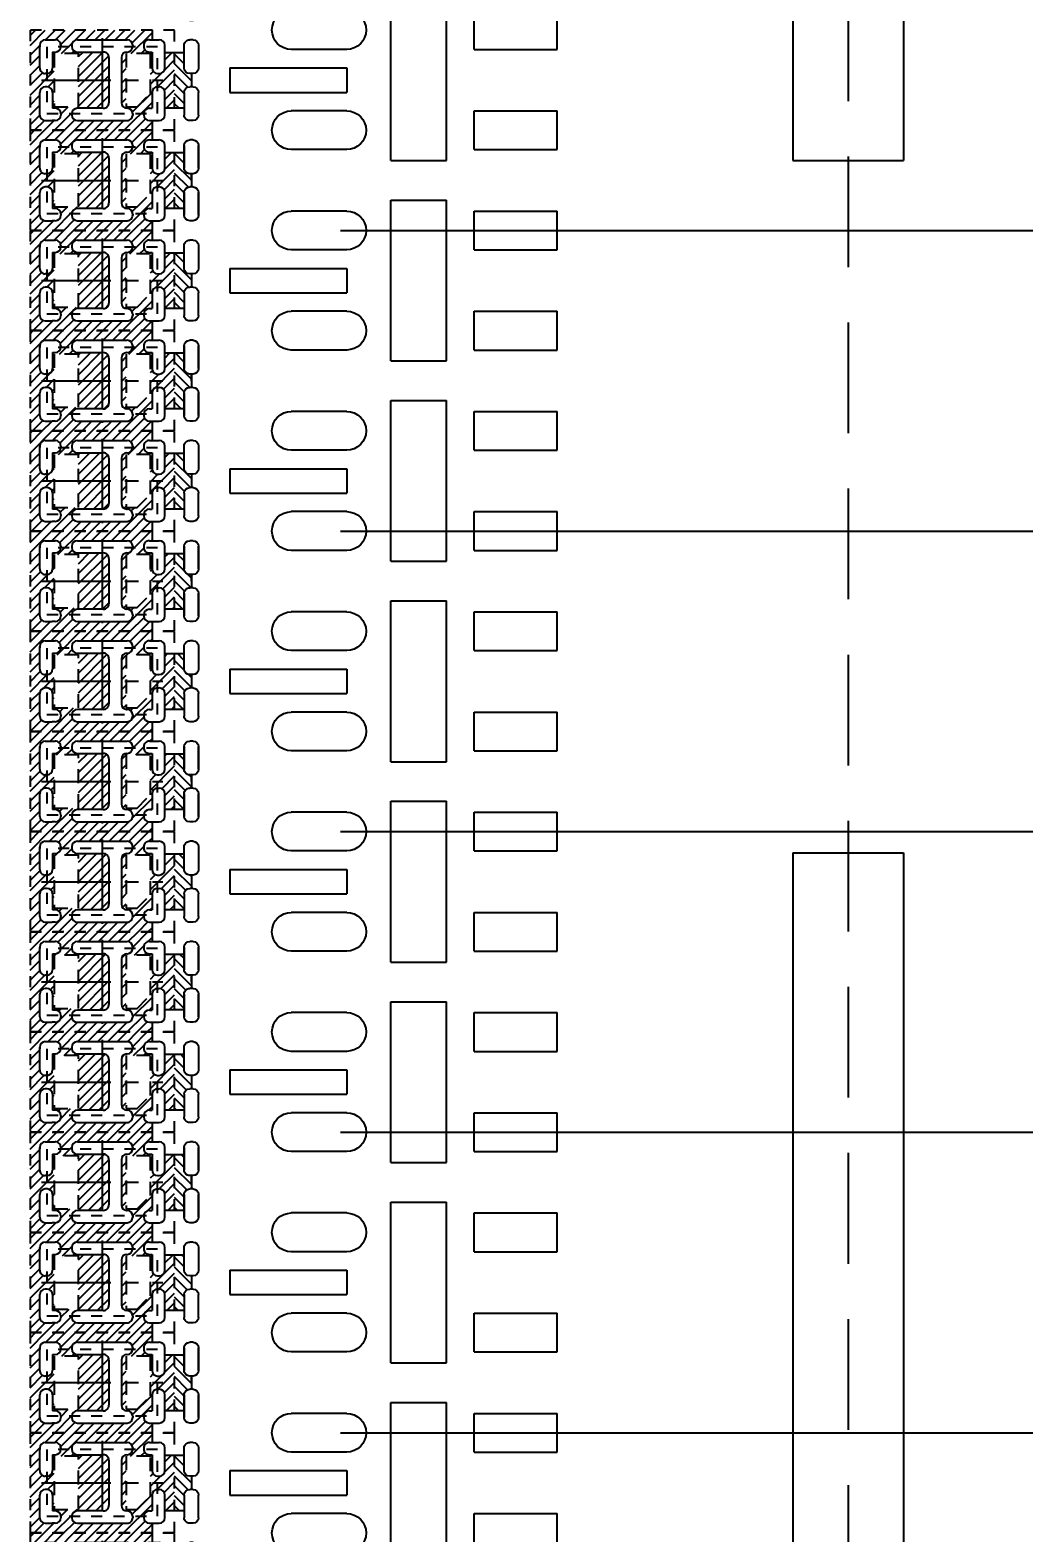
# Model space of a CAD drawing. Extents: x -1398 to -1114, y 27 to 158.
# Drawn here: x -1321.09 to -1312.12, y 99.61 to 113.18 of the extents above; entities that cross this region are included whole.
import ezdxf

# ---------------------------------------------------------------- set-up
doc = ezdxf.new("R2010")
doc.units = 0
doc.header["$LTSCALE"] = 0.5
for name, pattern in [('ACANSTGLM', [3, 2, -1]), ('CENTER', [2, 1.25, -0.25, 0.25, -0.25]), ('HIDDEN', [0.375, 0.25, -0.125]), ('HIDDEN2', [0.1875, 0.125, -0.0625])]:
    doc.linetypes.add(name, pattern=pattern)
for name, color, linetype in [('B', 5, 'Continuous'), ('C', 1, 'CENTER'), ('DIM', 7, 'Continuous'), ('H', 4, 'HIDDEN'), ('hatch', 7, 'CENTER'), ('HATCH O-L', 7, 'HIDDEN2'), ('PACKAGE OL', 51, 'HIDDEN2')]:
    doc.layers.add(name, color=color, linetype=linetype)
doc.styles.get("Standard").update_dxf_attribs({"font": 'ROMANS.SHX'})
doc.dimstyles.new('DIM 1', dxfattribs={"dimtxt": 1.5, "dimasz": 1.5, "dimexe": 1.5, "dimexo": 1.5, "dimgap": 1.5, "dimtad": 0, "dimtih": 1, "dimtoh": 1, "dimdec": 4, "dimzin": 1, "dimdsep": 46, "dimtxsty": 'STANDARD', "dimcen": 1.5, "dimclrd": 256, "dimclre": 256, "dimclrt": 256, "dimadec": 0, "dimazin": 2, "dimtfac": 1, "dimtdec": 4, "dimtmove": 0, "dimatfit": 3, "dimfxl": 1, "dimarcsym": 0})

# ---------------------------------------------------------------- blocks, each defined once
blk = doc.blocks.new('*D19')
at = {"layer": 'Defpoints', "color": 0, "transparency": 16777216}
for p in [(51.7575985669655, -773.8965315578683), (267.8825985669655, -797.6465315578685), (273.4870994880639, -797.6465315578685)]:
    blk.add_point(p, dxfattribs=at)
at = {"layer": 'DIM', "lineweight": -2, "transparency": 16777216}
blk.add_line((269.3825985669655, -797.6465315578685), (273.4870994880639, -797.6465315578685), dxfattribs=at)
at = {"layer": 'DIM', "transparency": 16777216, "insert": (278.7013852023496, -797.6465315578685), "char_height": 1.5, "attachment_point": 5}
blk.add_mtext('23.750', dxfattribs=at)
blk = doc.blocks.new('*D20')
at = {"layer": 'Defpoints', "color": 0, "transparency": 16777216}
for p in [(51.7575985669655, -773.8965315578683), (267.8825985669655, -803.8965315578685), (273.5388492485672, -803.8965315578685)]:
    blk.add_point(p, dxfattribs=at)
at = {"layer": 'DIM', "lineweight": -2, "transparency": 16777216}
blk.add_line((269.3825985669655, -803.8965315578685), (273.5388492485672, -803.8965315578685), dxfattribs=at)
at = {"layer": 'DIM', "transparency": 16777216, "insert": (278.7531349628529, -803.8965315578685), "char_height": 1.5, "attachment_point": 5}
blk.add_mtext('30.000', dxfattribs=at)
blk = doc.blocks.new('*D21')
at = {"layer": 'Defpoints', "color": 0, "transparency": 16777216}
for p in [(51.7575985669655, -773.8965315578683), (267.8825985669655, -818.8965315578682), (273.5741092401231, -818.8965315578682)]:
    blk.add_point(p, dxfattribs=at)
at = {"layer": 'DIM', "lineweight": -2, "transparency": 16777216}
blk.add_line((269.3825985669655, -818.8965315578682), (273.5741092401231, -818.8965315578682), dxfattribs=at)
at = {"layer": 'DIM', "transparency": 16777216, "insert": (278.7883949544088, -818.8965315578682), "char_height": 1.5, "attachment_point": 5}
blk.add_mtext('45.000', dxfattribs=at)
blk = doc.blocks.new('*D22')
at = {"layer": 'Defpoints', "color": 0, "transparency": 16777216}
for p in [(51.7575985669655, -773.8965315578683), (267.8825985669655, -825.1465315578682), (273.4811502892917, -825.1465315578682)]:
    blk.add_point(p, dxfattribs=at)
at = {"layer": 'DIM', "lineweight": -2, "transparency": 16777216}
blk.add_line((269.3825985669655, -825.1465315578682), (273.4811502892917, -825.1465315578682), dxfattribs=at)
at = {"layer": 'DIM', "transparency": 16777216, "insert": (278.6954360035774, -825.1465315578682), "char_height": 1.5, "attachment_point": 5}
blk.add_mtext('51.250', dxfattribs=at)
blk = doc.blocks.new('*D23')
at = {"layer": 'Defpoints', "color": 0, "transparency": 16777216}
for p in [(51.7575985669655, -773.8965315578683), (267.8825985669655, -841.1465315578685), (273.8407264781763, -841.1465315578685)]:
    blk.add_point(p, dxfattribs=at)
at = {"layer": 'DIM', "lineweight": -2, "transparency": 16777216}
blk.add_line((269.3825985669655, -841.1465315578685), (273.8407264781763, -841.1465315578685), dxfattribs=at)
at = {"layer": 'DIM', "transparency": 16777216, "insert": (279.0192979067477, -841.1465315578685), "char_height": 1.5, "attachment_point": 5}
blk.add_mtext('67.250', dxfattribs=at)
blk = doc.blocks.new('DFN1006-2L VER BAR')
at = {"layer": 'hatch'}
h = blk.add_hatch(dxfattribs=at)
h.set_pattern_fill('ANSI31', color=256, scale=0.02)
h.set_pattern_definition([(45, (1371.827285418227, -129.6405263820888), (-0.0449012806053458, 0.0449012806053458), [])])
h.paths.add_polyline_path([(2.454799999999636, 0.5297999999999093), (2.36739999999969, 0.529800000000023), (2.36739999999969, 0.3889926348239214, -0.41421356237531), (2.317399999999111, 0.3389926348237395), (2.302399999999636, 0.3389926348238532), (2.302399999999636, 0.2189926348241897), (2.317399999999508, 0.2189926348241897, -0.4142135623730951), (2.367399999999463, 0.1689926348242352), (2.367399999999463, 0.0281824850890189), (2.454799999999636, 0.0281824850890189)])
h.paths.add_polyline_path([(2.454799999999636, -0.375), (2.367399999999634, -0.3749999999998863), (2.367399999999463, -0.5158073651759878, -0.4142135623727699), (2.317399999999508, -0.5658073651759424), (2.302399999999636, -0.5658073651759424), (2.302399999999636, -0.6858073651758332), (2.317399999999508, -0.6858073651758332, -0.4142135623727699), (2.367399999999463, -0.7358073651757877), (2.367399999999634, -0.876617514911004), (2.454799999999636, -0.8766175149108903)])
h.paths.add_polyline_path([(2.454799999999636, -1.279800000000022), (2.367399999999463, -1.279800000000022), (2.367399999999463, -1.420607365175897, -0.4142135623730951), (2.317399999999508, -1.470607365175851), (2.302399999999636, -1.470607365175851), (2.302399999999693, -1.590607365175628), (2.317399999999111, -1.590607365175515, -0.4142135623753097), (2.36739999999969, -1.640607365175696), (2.36739999999969, -1.781417514910913), (2.454799999999636, -1.781417514910913)])
at = {"layer": 'B'}
for p, q in [((2.237399999999581, 0.5939926348239624), (2.237399999999581, 0.3889926348239214)), ((2.287399999999536, 0.6439926348239169), (2.317399999999736, 0.6439926348239169)), ((2.36739999999969, 0.5939926348239624), (2.36739999999969, 0.3889926348239214)), ((2.287399999999536, 0.3389926348239669), (2.317399999999508, 0.3389926348237395)), ((2.302399999999636, 0.2789926348239078), (2.302399999999636, 0.3389926348239669)), ((2.237399999999581, 0.1689926348242352), (2.237399999999581, -0.0360073651760331)), ((2.287399999999536, 0.2189926348241897), (2.317399999999508, 0.2189926348241897)), ((2.367399999999463, 0.1689926348242352), (2.367399999999463, -0.0360073651760331)), ((-0.25, 0.0015926348220319), (-1.000000000000003, 0.0015926348220319)), ((-1, -0.3484073651777635), (-1, 0.0015926348221456)), ((-0.25, -0.3484073651777635), (-0.25, 0.0015926348220319)), ((0, -1.35161751491114), (0, 0.1000000000001364)), ((0.5, 0.1000000000001364), (0, 0.0999999999999091)), ((0.5, -1.351617514910799), (0.5, 0.1000000000002501)), ((0.8999999999999772, 0.0015926348222592), (1.399999999999977, 0.0015926348221456)), ((2.287399999999536, -0.0860073651759876), (2.317399999999508, -0.0860073651759876)), ((2.287399999999536, -0.260807365176106), (2.317399999999736, -0.2608073651759923)), ((-0.25, -0.3484073651777635), (-1.000000000000003, -0.3484073651776498)), ((0.8999999999999772, -0.3484073651776498), (1.399999999999977, -0.3484073651776498)), ((2.237399999999581, -0.3108073651759469), (2.237399999999581, -0.5158073651759878)), ((2.367399999999463, -0.5158073651759878), (2.36739999999969, -0.3108073651759469)), ((1.954800000000716, -0.5158073651763289), (0.8999999999999772, -0.5158073651759878)), ((0.8999999999999772, -0.5158073651759878), (0.8999999999999772, -0.7358073651757877)), ((1.95480000000083, -0.5158073651759878), (1.954800000000773, -0.7358073651757877)), ((2.287399999999536, -0.5658073651759424), (2.317399999999508, -0.5658073651759424)), ((1.954800000000716, -0.7358073651760151), (0.8999999999999772, -0.7358073651757877)), ((2.237399999999581, -0.9408073651758286), (2.237399999999581, -0.7358073651757877)), ((2.287399999999536, -0.6858073651758332), (2.317399999999508, -0.6858073651758332)), ((2.367399999999463, -0.7358073651757877), (2.36739999999969, -0.9408073651758286)), ((-1, -1.253207365178013), (-1, -0.903207365177991)), ((-0.25, -0.903207365177991), (-1, -0.9032073651778773)), ((-0.25, -1.2532073651779), (-0.25, -0.903207365177991)), ((0.8999999999999772, -0.903207365177991), (1.399999999999977, -0.903207365177991)), ((2.287399999999536, -0.9908073651756694), (2.317399999999736, -0.990807365175783)), ((2.237399999999581, -1.420607365175897), (2.237399999999581, -1.215607365175742)), ((2.287399999999536, -1.165607365175787), (2.317399999999508, -1.165607365175787)), ((2.367399999999463, -1.420607365175897), (2.367399999999463, -1.215607365175742)), ((-0.25, -1.2532073651779), (-1, -1.253207365177786)), ((0.5, -1.351617514910913), (0, -1.351617514911026)), ((0.8999999999999772, -1.2532073651779), (1.399999999999977, -1.2532073651779)), ((2.287399999999536, -1.470607365175851), (2.317399999999508, -1.470607365175851)), ((2.287399999999536, -1.590607365175742), (2.317399999999508, -1.590607365175515)), ((2.237399999999581, -1.845607365175737), (2.237399999999581, -1.640607365175696)), ((2.36739999999969, -1.845607365175737), (2.36739999999969, -1.640607365175696)), ((2.287399999999536, -1.895607365175692), (2.317399999999736, -1.895607365175692))]:
    blk.add_line(p, q, dxfattribs=at)
for centre, radius, start, end in [((2.287399999999536, 0.5939926348239624), 0.0499999999999545, 90, 180), ((2.317399999999736, 0.5939926348239624), 0.0499999999999545, 0, 90), ((2.317399999999736, 0.5939926348239624), 0.0499999999999545, 0, 90), ((2.287399999999536, 0.3889926348239214), 0.0499999999999545, 180, 269.9999999995621), ((2.317399999999508, 0.3889926348239214), 0.0500000000001819, 269.9999999995621, 0), ((2.287399999999536, 0.1689926348242352), 0.0499999999999545, 90, 180), ((2.317399999999508, 0.1689926348242352), 0.0499999999999545, 0, 90), ((0.8999999999999772, -0.1734073651776953), 0.175, 90, 270), ((1.399999999999977, -0.1734073651776953), 0.175, 270, 90), ((2.287399999999536, -0.0360073651760331), 0.0499999999999545, 180, 270), ((2.317399999999508, -0.0360073651760331), 0.0499999999999545, 270, 0), ((2.287399999999536, -0.3108073651760606), 0.0499999999999545, 90.00000000021373, 180), ((2.317399999999736, -0.3108073651759469), 0.0499999999999545, 0, 90.00000000021373), ((2.287399999999536, -0.5158073651759878), 0.0499999999999545, 180, 270), ((2.317399999999508, -0.5158073651759878), 0.0499999999999545, 270, 0), ((2.287399999999536, -0.7358073651757877), 0.0499999999999545, 90, 180), ((2.317399999999508, -0.7358073651757877), 0.0499999999999545, 0, 90), ((0.8999999999999772, -1.078207365177945), 0.175, 90, 270), ((1.399999999999977, -1.078207365177945), 0.175, 270, 90), ((2.287399999999536, -0.940807365175715), 0.0499999999999545, 180, 269.9999999997863), ((2.317399999999736, -0.9408073651758286), 0.0499999999999545, 269.9999999997863, 0), ((2.287399999999536, -1.215607365175742), 0.0499999999999545, 90, 180), ((2.317399999999508, -1.215607365175742), 0.0499999999999545, 0, 90), ((2.287399999999536, -1.420607365175897), 0.0499999999999545, 180, 270), ((2.317399999999508, -1.420607365175897), 0.0499999999999545, 270, 0), ((2.287399999999536, -1.640607365175696), 0.0499999999999545, 90.00000000043764, 180), ((2.317399999999508, -1.640607365175696), 0.0500000000001819, 0, 90.00000000043764), ((2.287399999999536, -1.845607365175737), 0.0499999999999545, 180, 270), ((2.317399999999736, -1.845607365175737), 0.0499999999999545, 270, 0), ((2.317399999999736, -1.845607365175737), 0.0499999999999545, 270, 0)]:
    blk.add_arc(centre, radius, start, end, dxfattribs=at)
at = {"layer": 'H'}
for p, q in [((2.454799999999579, 0.5297999999999093), (2.36739999999969, 0.529800000000023)), ((2.302399999999636, 0.3389926348238532), (2.302399999999636, 0.2189926348239624)), ((2.454799999999579, 0.0281824850890189), (2.367399999999463, 0.0281824850890189)), ((2.454799999999579, -0.375), (2.36739999999969, -0.3749999999998863)), ((2.302399999999636, -0.5658073651758287), (2.302399999999636, -0.6858073651758332)), ((2.454799999999579, -0.8766175149108903), (2.36739999999969, -0.876617514911004)), ((2.454799999999579, -1.279800000000022), (2.367399999999463, -1.279800000000022)), ((2.302399999999636, -1.470607365175965), (2.302399999999693, -1.590607365175515)), ((2.454799999999579, -1.781417514910913), (2.36739999999969, -1.781417514910913))]:
    blk.add_line(p, q, dxfattribs=at)
blk = doc.blocks.new('2 L-SIDE CROSS REF')
at = {"layer": 'hatch'}
h = blk.add_hatch(dxfattribs=at)
h.set_pattern_fill('ANSI31', color=256, scale=0.02)
h.set_pattern_definition([(45, (579.9645584268676, -36.89850034311576), (-0.0449012806053458, 0.0449012806053458), [])])
h.paths.add_polyline_path([(-0.5149999999999438, -0.0599999999998318), (-0.4990000000000805, -0.0599999999998318, -0.4142135623731966), (-0.4490000000001011, -0.1099999999997863), (-0.4490000000001296, -0.2539999999999054), (-0.4249999999998551, -0.2539999999997917, -0.4142135623730006), (-0.3749999999998756, -0.3039999999997462), (-0.374999999999897, -0.3150000000000546, -0.4142135623712178), (-0.4249999999996668, -0.3649999999998954), (-0.4523999999999973, -0.3650000000000091), (-0.514999999999958, -0.3649999999998954, -0.4142135623731054), (-0.5649999999999374, -0.3149999999999409), (-0.5649999999999232, -0.1099999999997863, -0.41421356237308)], flags=16)
h.paths.add_polyline_path([(-0.56499999999998, 0.1100000000000136), (-0.5650000000001292, 0.3150000000000546, -0.4142135623727101), (-0.5150000000002138, 0.3650000000000091), (-0.4250000000001144, 0.3650000000001228, -0.4142135623734649), (-0.3750000000000746, 0.3150000000001683), (-0.3749999999999467, 0.3039999999999736, -0.4142135623731899), (-0.4249999999999226, 0.2540000000000191), (-0.4489999999999626, 0.2540000000000191), (-0.4490000000001225, 0.1100000000000136, -0.4142135623730013), (-0.4990000000001018, 0.0600000000000591), (-0.5150000000000042, 0.0600000000000591, -0.4142135623731153)], flags=16)
h.paths.add_polyline_path([(-0.4349999999999988, 0.2400000000001228), (-0.2149999999999572, 0.2400000000000091), (-0.2149999999999608, -0.2399999999998954), (-0.4350000000000059, -0.2399999999998954)], flags=16)
h.paths.add_polyline_path([(-0.224999999999909, -0.253999999999678), (0.0090000000000039, -0.2540000000001328, 0.4142135623736612), (0.0590000000000792, -0.2040000000001783), (0.0590000000000828, 0.2040000000001783, 0.4142135623730979), (0.0090000000001069, 0.2540000000001328), (-0.2249999999999837, 0.2540000000000191, -0.4142135623730006), (-0.2749999999999595, 0.3039999999999736), (-0.2750000000000945, 0.3149999999994861, -0.4142135623765955), (-0.2250000000001151, 0.3650000000000091), (0.224999999999909, 0.3650000000000091, -0.4142135623730951), (0.2749999999998884, 0.3150000000000546), (0.2749999999998884, 0.304000000000201, -0.4142135623731897), (0.224999999999909, 0.2540000000002465), (0.2219999999979194, 0.2540000000001328, 0.4142135623619937), (0.1719999999998372, 0.2040000000001783), (0.1720000000000006, -0.2040000000000646, 0.4232986853145624), (0.2235006745447627, -0.2540224848243042, -0.4230252556558994), (0.2750000000000803, -0.3040000000004284), (0.2750000000000803, -0.3149999999999409, -0.4142135623729998), (0.2250000000001258, -0.3649999999998954), (-0.224999999999941, -0.3649999999998954, -0.414213562373169), (-0.2749999999999382, -0.3149999999999409), (-0.2749999999999098, -0.3039999999996326, -0.414213562373143)], flags=16)
h.paths.add_polyline_path([(0.214999999999872, 0.2400000000000091), (0.4349999999998886, 0.2400000000000091), (0.4349999999998886, -0.1197493718552778), (0.3149999999998627, -0.2397493718552823), (0.214999999999872, -0.2397493718551686)], flags=16)
h.paths.add_polyline_path([(0.4250000000007362, -0.2540000000001328), (0.448999999999959, -0.2540000000004738), (0.4489999999999022, -0.1099999999997863, -0.4142135623730951), (0.4989999999998816, -0.0599999999998318), (0.5150000000000788, -0.0599999999998318, -0.4142135623730951), (0.5650000000000582, -0.1099999999997863), (0.5650000000000582, -0.3149999999999409, -0.4142135623731004), (0.5150000000000788, -0.3649999999998954), (0.4524000000000683, -0.3650000000000091), (0.4250000000000185, -0.3649999999998954, -0.4142135623730951), (0.3750000000000391, -0.3149999999999409), (0.3750000000000462, -0.3040000000000873, -0.4142135623771631)], flags=16)
h.paths.add_polyline_path([(0.4524000000000399, -0.4524000000000115), (0.4524000000000612, -0.3650000000000091), (0.5150000000000788, -0.3649999999998954, 0.4142135623730951), (0.5650000000000582, -0.3149999999999409), (0.5650000000000582, -0.2508101497348889), (0.6524000000001138, -0.2508101497348889), (0.6524000000001138, 0.2508073651760014), (0.5650000000000653, 0.2508073651761151), (0.5650000000000653, 0.1100000000000136, -0.4142135623751656), (0.5149999999997306, 0.0600000000000591), (0.4989999999996755, 0.0600000000000591, -0.4142135623709199), (0.4490000000000514, 0.1100000000000136), (0.4489999999999626, 0.2540000000000191), (0.4249999999995886, 0.2540000000001328, -0.4142135623716136), (0.3749999999998543, 0.3040000000000873), (0.3749999999998543, 0.3150000000000546, -0.4142135623733708), (0.4249999999998906, 0.3650000000000091), (0.4524000000000683, 0.3650000000000091), (0.4524000000000683, 0.4524000000001252), (-0.6523999999999042, 0.4524000000001252), (-0.6523999999999007, -0.4523999999998978)])
at = {"layer": 'B'}
for p, q in [((-0.5649999999999836, 0.1100000000000136), (-0.5649999999999693, 0.3150000000000546)), ((-0.565000000000218, 0.3149999999992588), (-0.5649999999999693, 0.3008073651761833)), ((-0.515000000000164, 0.3650000000000091), (-0.4250000000001038, 0.3650000000001228)), ((-0.375000000000071, 0.3150000000001683), (-0.375000000000071, 0.3039999999999736)), ((-0.2750000000000909, 0.3150000000000546), (-0.2750000000000874, 0.3039999999999736)), ((-0.2250000000000938, 0.3650000000000091), (0.2249999999998877, 0.3650000000000091)), ((0.274999999999892, 0.3150000000000546), (0.274999999999892, 0.304000000000201)), ((0.3749999999998579, 0.3150000000000546), (0.3749999999998614, 0.3040000000000873)), ((0.424999999999919, 0.3650000000001228), (0.5149999999999793, 0.3650000000000091)), ((0.5650000000000617, 0.1100000000000136), (0.5650000000000688, 0.3149999999999409)), ((-0.4489999999999626, 0.2540000000000191), (-0.4490000000000088, 0.1100000000000136)), ((-0.448999999999959, 0.2540000000000191), (-0.4249999999999368, 0.2540000000000191)), ((-0.2249999999999481, 0.2540000000001328), (0.0090000000000714, 0.2540000000001328)), ((0.0590000000000828, 0.2040000000001783), (0.0590000000000792, -0.2040000000001783)), ((0.1720000000000006, 0.2040000000001783), (0.171999999999997, -0.2040000000000646)), ((0.2219999999998379, 0.2540000000001328), (0.2249999999998877, 0.2540000000001328)), ((0.4249999999998551, 0.2540000000001328), (0.4489999999999626, 0.2540000000000191)), ((0.4489999999999626, 0.2540000000000191), (0.4490000000000088, 0.1100000000000136)), ((-0.4990000000001232, 0.0600000000000591), (-0.5149999999998727, 0.0600000000000591)), ((-0.4999999999999574, 0.0600000000000591), (-0.4999999999999716, 0.0600000000000591)), ((0.4990000000000521, 0.0600000000001728), (0.5150000000001711, 0.0600000000000591)), ((0.5000000000000427, 0.0600000000000591), (0.500000000000057, 0.0600000000000591)), ((-0.5649999999999338, -0.3149999999999409), (-0.5649999999999267, -0.1099999999997863)), ((-0.4990000000001018, -0.0599999999998318), (-0.5149999999999224, -0.0599999999998318)), ((-0.4999999999999574, -0.0599999999998318), (-0.4999999999998579, -0.0599999999998318)), ((-0.4490000000000798, -0.1099999999997863), (-0.4490000000001296, -0.2540133204232688)), ((0.448999999999959, -0.1099999999997863), (0.448999999999959, -0.2540000000004738)), ((0.4989999999999029, -0.0599999999998318), (0.5150000000000575, -0.0599999999998318)), ((0.5000000000000427, -0.0599999999998318), (0.4999999999999432, -0.0599999999998318)), ((0.5650000000000617, -0.3149999999999409), (0.5650000000000617, -0.1099999999997863)), ((-0.4249999999998515, -0.2539999999999054), (-0.4490000000001296, -0.2539999999999054)), ((0.0090000000000572, -0.2540000000001328), (-0.2249999999998842, -0.2540000000000191)), ((0.22199999999998, -0.2540000000000191), (0.2250000000001364, -0.2540000000004738)), ((0.4250000000000683, -0.2540000000001328), (0.448999999999959, -0.2540000000004738)), ((-0.5149999999999367, -0.3650000000000091), (-0.4523999999999973, -0.3650000000000091)), ((-0.4249999999998267, -0.3649999999998954), (-0.4523999999999973, -0.3650000000000091)), ((-0.3749999999999041, -0.3039999999997462), (-0.3749999999999005, -0.3149999999999409)), ((-0.2749999999999346, -0.3039999999996326), (-0.2749999999999346, -0.3149999999999409)), ((-0.2249999999999375, -0.3650000000000091), (0.2250000000000725, -0.3650000000000091)), ((0.2750000000000803, -0.3040000000004284), (0.2750000000000767, -0.3149999999999409)), ((0.3750000000000426, -0.3040000000000873), (0.3750000000000426, -0.3149999999999409)), ((0.4250000000000398, -0.3650000000000091), (0.4524000000000683, -0.3650000000000091)), ((0.4524000000000683, -0.3650000000000091), (0.5150000000000575, -0.3650000000000091))]:
    blk.add_line(p, q, dxfattribs=at)
for centre, radius, start, end in [((-0.5150000000001285, 0.3150000000000546), 0.05, 90.00000000003662, 180), ((-0.4250000000000754, 0.3150000000001683), 0.05, 0, 90.00000000003662), ((-0.4249999999999475, 0.3039999999999736), 0.05, 270.0000000000236, 0), ((-0.2250000000000938, 0.3150000000000546), 0.05, 90, 180), ((-0.2249999999999588, 0.3039999999999736), 0.05, 180, 269.9999999999764), ((0.2249999999998877, 0.3150000000000546), 0.05, 0, 90), ((0.2249999999998877, 0.304000000000201), 0.05, 270, 0), ((0.4249999999998551, 0.3150000000000546), 0.05, 89.99999999992671, 180.000000000013), ((0.4249999999998551, 0.3040000000000873), 0.05, 179.999999999987, 270.0000000000733), ((0.5149999999999153, 0.3149999999999409), 0.05, 0, 89.99999999992671), ((0.0090000000000821, 0.2040000000001783), 0.05, 0, 90.00000000001282), ((0.2219999999998379, 0.2040000000001783), 0.05, 90, 180), ((-0.5149999999999793, 0.1100000000000136), 0.05, 180, 270.0000000001241), ((-0.4990000000001232, 0.1100000000000136), 0.05, 270, 0), ((0.4990000000000521, 0.1100000000000136), 0.05, 180, 270), ((0.5150000000000646, 0.1100000000000136), 0.05, 270.0000000001241, 0), ((-0.5149999999999224, -0.1099999999997863), 0.05, 90, 180), ((-0.4990000000001018, -0.1099999999997863), 0.05, 0, 89.99999999986973), ((0.4989999999999029, -0.1099999999997863), 0.05, 90.00000000013027, 180), ((0.5150000000000575, -0.1099999999997863), 0.05, 0, 90), ((-0.4249999999998764, -0.3039999999997462), 0.05, 0, 90), ((-0.224999999999909, -0.3039999999996326), 0.05, 90, 180), ((0.0090000000000785, -0.2040000000001783), 0.05, 269.9999999999743, 0), ((0.2220000000000013, -0.2040000000000646), 0.0500000000000002, 180, 270), ((0.2250000000000796, -0.3040000000004284), 0.05, 0, 90), ((0.4250000000000469, -0.3040000000000873), 0.05, 90, 180), ((-0.5149999999999367, -0.3149999999999409), 0.05, 180, 270), ((-0.4249999999998977, -0.3149999999999409), 0.05, 270.0000000000843, 0), ((-0.2249999999999375, -0.3149999999999409), 0.05, 180.000000000013, 270), ((0.2250000000000796, -0.3149999999999409), 0.0500000000000001, 270, 5.21102e-11), ((0.4250000000000398, -0.3149999999999409), 0.05, 180, 270), ((0.5150000000000575, -0.3149999999999409), 0.05, 270, 0)]:
    blk.add_arc(centre, radius, start, end, dxfattribs=at)
at = {"layer": 'C'}
for p, q in [((2.84e-14, 0.3801829742288873), (2.84e-14, -0.3801829742287737)), ((-0.5476478722188319, 0), (0.5476478722188887, 0))]:
    blk.add_line(p, q, dxfattribs=at)
at = {"layer": 'H', "color": 6}
for p, q in [((0.4524000000000683, 0.3650000000000091), (0.4524000000000683, 0.4524000000000115)), ((0.5650000000000688, 0.2508073651761151), (0.6524000000001138, 0.2508073651760014)), ((0.5650000000000617, -0.2508101497348889), (0.6524000000000996, -0.2508101497348889)), ((0.4524000000000399, -0.4523999999998978), (0.4524000000000612, -0.3650000000000091))]:
    blk.add_line(p, q, dxfattribs=at)
at = {"layer": 'H'}
for points in [[(-0.2149999999999608, -0.2399999999998954), (-0.2149999999999572, 0.2400000000000091), (-0.4349999999999988, 0.2400000000001228), (-0.4350000000000059, -0.2399999999998954)], [(0.3149999999998627, -0.2397493718552823), (0.4349999999998886, -0.1197493718552778), (0.4349999999998886, 0.2400000000000091), (0.214999999999872, 0.2400000000000091), (0.214999999999872, -0.2397493718551686)]]:
    blk.add_lwpolyline(points, close=True, dxfattribs=at)
at = {"layer": 'HATCH O-L'}
blk.add_lwpolyline([(-0.6523999999999042, 0.4524000000002389), (-0.6523999999999007, -0.4523999999998978), (0.6524000000001138, -0.4524000000000115), (0.6524000000001138, 0.4524000000001252), (-0.6523999999999007, 0.4524000000001252)], dxfattribs=at)
at = {"layer": 'PACKAGE OL'}
blk.add_lwpolyline([(0.500000000000071, -0.2999999999999545), (0.5000000000000285, 0.3000000000000682), (-0.499999999999929, 0.3000000000000682), (-0.499999999999929, -0.2999999999999545)], close=True, dxfattribs=at)
blk = doc.blocks.new('*D80')
at = {"lineweight": -2, "transparency": 16777216}
blk.add_line((-1318.290085418225, 114.0855190169233), (-1311.212696150279, 114.0855190169233), dxfattribs=at)
at = {"layer": 'Defpoints', "color": 0, "transparency": 16777216}
for p in [(-1344.581285418227, 135.7515190169102), (-1319.790085418225, 114.0855190169233), (-1311.212696150279, 114.0855190169233)]:
    blk.add_point(p, dxfattribs=at)
at = {"transparency": 16777216, "insert": (-1305.284124721708, 114.0855190169233), "char_height": 1.5, "attachment_point": 5}
blk.add_mtext('21.6660', dxfattribs=at)
blk = doc.blocks.new('*D81')
at = {"lineweight": -2, "transparency": 16777216}
blk.add_line((-1318.290085418227, 111.3711190169153), (-1311.222550403308, 111.3711190169153), dxfattribs=at)
at = {"layer": 'Defpoints', "color": 0, "transparency": 16777216}
for p in [(-1344.581285418227, 135.7515190169102), (-1319.790085418227, 111.3711190169153), (-1311.222550403308, 111.3711190169153)]:
    blk.add_point(p, dxfattribs=at)
at = {"transparency": 16777216, "insert": (-1305.258264689022, 111.3711190169153), "char_height": 1.5, "attachment_point": 5}
blk.add_mtext('24.3804', dxfattribs=at)
blk = doc.blocks.new('*D82')
at = {"lineweight": -2, "transparency": 16777216}
blk.add_line((-1318.290085418226, 108.6567190169229), (-1311.233312037459, 108.6567190169229), dxfattribs=at)
at = {"layer": 'Defpoints', "color": 0, "transparency": 16777216}
for p in [(-1344.581285418227, 135.7515190169102), (-1319.790085418226, 108.6567190169229), (-1311.233312037459, 108.6567190169229)]:
    blk.add_point(p, dxfattribs=at)
at = {"transparency": 16777216, "insert": (-1305.304740608888, 108.6567190169229), "char_height": 1.5, "attachment_point": 5}
blk.add_mtext('27.0948', dxfattribs=at)
blk = doc.blocks.new('*D83')
at = {"lineweight": -2, "transparency": 16777216}
blk.add_line((-1318.290085418226, 105.9423190169146), (-1311.202136678762, 105.9423190169146), dxfattribs=at)
at = {"layer": 'Defpoints', "color": 0, "transparency": 16777216}
for p in [(-1344.581285418227, 135.7515190169102), (-1319.790085418226, 105.9423190169146), (-1311.202136678762, 105.9423190169146)]:
    blk.add_point(p, dxfattribs=at)
at = {"transparency": 16777216, "insert": (-1305.27356525019, 105.9423190169146), "char_height": 1.5, "attachment_point": 5}
blk.add_mtext('29.8092', dxfattribs=at)
blk = doc.blocks.new('*D84')
at = {"lineweight": -2, "transparency": 16777216}
blk.add_line((-1318.290085418226, 103.2279190169223), (-1311.222503388742, 103.2279190169223), dxfattribs=at)
at = {"layer": 'Defpoints', "color": 0, "transparency": 16777216}
for p in [(-1344.581285418227, 135.7515190169102), (-1319.790085418226, 103.2279190169223), (-1311.222503388742, 103.2279190169223)]:
    blk.add_point(p, dxfattribs=at)
at = {"transparency": 16777216, "insert": (-1305.293931960171, 103.2279190169223), "char_height": 1.5, "attachment_point": 5}
blk.add_mtext('32.5236', dxfattribs=at)
blk = doc.blocks.new('*D85')
at = {"lineweight": -2, "transparency": 16777216}
blk.add_line((-1318.290085418226, 100.5135190169299), (-1311.198055814435, 100.5135190169299), dxfattribs=at)
at = {"layer": 'Defpoints', "color": 0, "transparency": 16777216}
for p in [(-1344.581285418227, 135.7515190169102), (-1319.790085418226, 100.5135190169299), (-1311.198055814435, 100.5135190169299)]:
    blk.add_point(p, dxfattribs=at)
at = {"transparency": 16777216, "insert": (-1305.269484385864, 100.5135190169299), "char_height": 1.5, "attachment_point": 5}
blk.add_mtext('35.2380', dxfattribs=at)
blk = doc.blocks.new('*D86')
at = {"lineweight": -2, "transparency": 16777216}
blk.add_line((-1318.290085418227, 95.98951901690987), (-1311.210058633128, 95.98951901690987), dxfattribs=at)
at = {"layer": 'Defpoints', "color": 0, "transparency": 16777216}
for p in [(-1344.581285418227, 135.7515190169102), (-1319.790085418227, 95.98951901690987), (-1311.210058633128, 95.98951901690987)]:
    blk.add_point(p, dxfattribs=at)
at = {"transparency": 16777216, "insert": (-1305.281487204557, 95.98951901690987), "char_height": 1.5, "attachment_point": 5}
blk.add_mtext('39.7620', dxfattribs=at)
blk = doc.blocks.new('*D87')
at = {"lineweight": -2, "transparency": 16777216}
blk.add_line((-1318.290085418226, 93.2751190169214), (-1311.309094816354, 93.2751190169214), dxfattribs=at)
at = {"layer": 'Defpoints', "color": 0, "transparency": 16777216}
for p in [(-1344.581285418227, 135.7515190169102), (-1319.790085418226, 93.2751190169214), (-1311.309094816354, 93.2751190169214)]:
    blk.add_point(p, dxfattribs=at)
at = {"transparency": 16777216, "insert": (-1305.344809102068, 93.2751190169214), "char_height": 1.5, "attachment_point": 5}
blk.add_mtext('42.4764', dxfattribs=at)
blk = doc.blocks.new('*D88')
at = {"lineweight": -2, "transparency": 16777216}
blk.add_line((-1318.290085418226, 90.56071901692508), (-1311.210058633128, 90.56071901692508), dxfattribs=at)
at = {"layer": 'Defpoints', "color": 0, "transparency": 16777216}
for p in [(-1344.581285418227, 135.7515190169102), (-1319.790085418226, 90.56071901692508), (-1311.210058633128, 90.56071901692508)]:
    blk.add_point(p, dxfattribs=at)
at = {"transparency": 16777216, "insert": (-1305.281487204557, 90.56071901692508), "char_height": 1.5, "attachment_point": 5}
blk.add_mtext('45.1908', dxfattribs=at)
blk = doc.blocks.new('*D89')
at = {"lineweight": -2, "transparency": 16777216}
blk.add_line((-1318.290085418225, 87.84631901693263), (-1311.203260326889, 87.84631901693263), dxfattribs=at)
at = {"layer": 'Defpoints', "color": 0, "transparency": 16777216}
for p in [(-1344.581285418227, 135.7515190169102), (-1319.790085418225, 87.84631901693263), (-1311.203260326889, 87.84631901693263)]:
    blk.add_point(p, dxfattribs=at)
at = {"transparency": 16777216, "insert": (-1305.274688898317, 87.84631901693263), "char_height": 1.5, "attachment_point": 5}
blk.add_mtext('47.9052', dxfattribs=at)
blk = doc.blocks.new('*D90')
at = {"lineweight": -2, "transparency": 16777216}
blk.add_line((-1318.290085418225, 85.13191901694415), (-1311.203260326889, 85.13191901694415), dxfattribs=at)
at = {"layer": 'Defpoints', "color": 0, "transparency": 16777216}
for p in [(-1344.581285418227, 135.7515190169102), (-1319.790085418225, 85.13191901694415), (-1311.203260326889, 85.13191901694415)]:
    blk.add_point(p, dxfattribs=at)
at = {"transparency": 16777216, "insert": (-1305.274688898317, 85.13191901694415), "char_height": 1.5, "attachment_point": 5}
blk.add_mtext('50.6196', dxfattribs=at)
blk = doc.blocks.new('*D91')
at = {"lineweight": -2, "transparency": 16777216}
blk.add_line((-1318.290085418224, 82.41751901694784), (-1311.21742111416, 82.41751901694784), dxfattribs=at)
at = {"layer": 'Defpoints', "color": 0, "transparency": 16777216}
for p in [(-1344.581285418227, 135.7515190169102), (-1319.790085418224, 82.41751901694784), (-1311.21742111416, 82.41751901694784)]:
    blk.add_point(p, dxfattribs=at)
at = {"transparency": 16777216, "insert": (-1305.288849685589, 82.41751901694784), "char_height": 1.5, "attachment_point": 5}
blk.add_mtext('53.3340', dxfattribs=at)
blk = doc.blocks.new('*D92')
at = {"lineweight": -2, "transparency": 16777216}
blk.add_line((-1318.290085418225, 79.70311901690786), (-1311.224092481072, 79.70311901690786), dxfattribs=at)
at = {"layer": 'Defpoints', "color": 0, "transparency": 16777216}
for p in [(-1344.581285418227, 135.7515190169102), (-1319.790085418225, 79.70311901690786), (-1311.224092481072, 79.70311901690786)]:
    blk.add_point(p, dxfattribs=at)
at = {"transparency": 16777216, "insert": (-1305.259806766786, 79.70311901690786), "char_height": 1.5, "attachment_point": 5}
blk.add_mtext('56.0484', dxfattribs=at)
blk = doc.blocks.new('*D93')
at = {"lineweight": -2, "transparency": 16777216}
blk.add_line((-1318.290085418225, 76.98871901691541), (-1311.28375866675, 76.98871901691541), dxfattribs=at)
at = {"layer": 'Defpoints', "color": 0, "transparency": 16777216}
for p in [(-1344.581285418227, 135.7515190169102), (-1319.790085418225, 76.98871901691541), (-1311.28375866675, 76.98871901691541)]:
    blk.add_point(p, dxfattribs=at)
at = {"transparency": 16777216, "insert": (-1305.355187238179, 76.98871901691541), "char_height": 1.5, "attachment_point": 5}
blk.add_mtext('58.7628', dxfattribs=at)
blk = doc.blocks.new('*D94')
at = {"lineweight": -2, "transparency": 16777216}
blk.add_line((-1318.290085418224, 74.27431901690727), (-1311.058305017076, 74.27431901690727), dxfattribs=at)
at = {"layer": 'Defpoints', "color": 0, "transparency": 16777216}
for p in [(-1344.581285418227, 135.7515190169102), (-1319.790085418224, 74.27431901690727), (-1311.058305017076, 74.27431901690727)]:
    blk.add_point(p, dxfattribs=at)
at = {"transparency": 16777216, "insert": (-1305.165447874218, 74.27431901690727), "char_height": 1.5, "attachment_point": 5}
blk.add_mtext('61.4772', dxfattribs=at)
blk = doc.blocks.new('*D95')
at = {"lineweight": -2, "transparency": 16777216}
blk.add_line((-1318.290085418224, 71.5599190169188), (-1311.099268808409, 71.5599190169188), dxfattribs=at)
at = {"layer": 'Defpoints', "color": 0, "transparency": 16777216}
for p in [(-1344.581285418227, 135.7515190169102), (-1319.790085418224, 71.5599190169188), (-1311.099268808409, 71.5599190169188)]:
    blk.add_point(p, dxfattribs=at)
at = {"transparency": 16777216, "insert": (-1305.206411665552, 71.5599190169188), "char_height": 1.5, "attachment_point": 5}
blk.add_mtext('64.1916', dxfattribs=at)
blk = doc.blocks.new('*D96')
at = {"lineweight": -2, "transparency": 16777216}
blk.add_line((-1318.290085418223, 68.84551901692635), (-1311.05028433212, 68.84551901692635), dxfattribs=at)
at = {"layer": 'Defpoints', "color": 0, "transparency": 16777216}
for p in [(-1344.581285418227, 135.7515190169102), (-1319.790085418223, 68.84551901692635), (-1311.05028433212, 68.84551901692635)]:
    blk.add_point(p, dxfattribs=at)
at = {"transparency": 16777216, "insert": (-1305.157427189263, 68.84551901692635), "char_height": 1.5, "attachment_point": 5}
blk.add_mtext('66.9060', dxfattribs=at)

msp = doc.modelspace()

# ---------------------------------------------------------------- linework, layer by layer
at = {"layer": 'B'}
for p, q in [((-1314.206285418227, 128.0015190169104), (-1314.206285418227, 112.0015190169101)), ((-1313.206285418227, 128.0015190169104), (-1313.206285418227, 112.0015190169101)), ((-1314.206285418227, 112.0015190169101), (-1313.206285418227, 112.0015190169101)), ((-1314.206285418227, 105.7515190169101), (-1314.206285418227, 90.75151901691038)), ((-1314.206285418227, 105.7515190169101), (-1313.206285418227, 105.7515190169101)), ((-1313.206285418227, 105.7515190169101), (-1313.206285418227, 90.75151901691038))]:
    msp.add_line(p, q, dxfattribs=at)
at = {"layer": 'DIM', "linetype": 'ACANSTGLM'}
msp.add_lwpolyline([(-1381.235637720596, 139.0400533379522), (-1313.706285418227, 139.0400533379522), (-1313.706285418227, 57.04972715664485), (-1381.235637720596, 57.04972715664485)], close=True, dxfattribs=at)

# ---------------------------------------------------------------- block references
at = {"xscale": -1}
for p in [(-1317.335285418227, 113.3541263820876), (-1317.335285418227, 111.5445263820875), (-1317.335285418227, 109.7349263820873), (-1317.335285418227, 107.9253263820873), (-1317.335285418227, 106.1157263820871), (-1317.335285418227, 104.306126382087), (-1317.335285418227, 102.4965263820868), (-1317.335285418227, 100.6869263820866)]:
    msp.add_blockref('DFN1006-2L VER BAR', p, dxfattribs=at)
at = {"layer": 'hatch'}
for p in [(-1320.442485418227, 112.7283190169115), (-1320.442485418227, 111.8235190169152), (-1320.442485418226, 110.9187190169152), (-1320.442485418226, 110.0139190169191), (-1320.442485418227, 109.1091190169229), (-1320.442485418226, 108.2043190169267), (-1320.442485418226, 107.2995190169109), (-1320.442485418226, 106.3947190169147), (-1320.442485418226, 105.4899190169146), (-1320.442485418225, 104.5851190169185), (-1320.442485418226, 103.6803190169223), (-1320.442485418226, 102.7755190169262), (-1320.442485418227, 101.8707190169261), (-1320.442485418227, 100.9659190169299), (-1320.442485418226, 100.0611190169298), (-1320.442485418226, 99.15631901693371)]:
    msp.add_blockref('2 L-SIDE CROSS REF', p, dxfattribs=at)

# ---------------------------------------------------------------- dimensions: what is measured, and where the dimension line sits
for feature_location, offset, picture, middle in [((-1319.790085418225, 114.0855190169233), (8.577389267946046, 0), '*D80', (-1305.284124721708, 114.0855190169233)), ((-1319.790085418227, 111.3711190169153), (8.567535014918803, 0), '*D81', (-1305.258264689022, 111.3711190169153)), ((-1319.790085418226, 108.6567190169229), (8.556773380767027, 0), '*D82', (-1305.304740608888, 108.6567190169229)), ((-1319.790085418226, 105.9423190169146), (8.587948739464082, 0), '*D83', (-1305.27356525019, 105.9423190169146)), ((-1319.790085418226, 103.2279190169223), (8.567582029483901, 0), '*D84', (-1305.293931960171, 103.2279190169223)), ((-1319.790085418226, 100.5135190169299), (8.592029603790934, 0), '*D85', (-1305.269484385864, 100.5135190169299)), ((-1319.790085418227, 95.98951901690987), (8.58002678509888, 0), '*D86', (-1305.281487204557, 95.98951901690987)), ((-1319.790085418226, 93.2751190169214), (8.480990601872008, 0), '*D87', (-1305.344809102068, 93.2751190169214)), ((-1319.790085418226, 90.56071901692508), (8.58002678509797, 0), '*D88', (-1305.281487204557, 90.56071901692508)), ((-1319.790085418225, 87.84631901693263), (8.586825091336095, 0), '*D89', (-1305.274688898317, 87.84631901693263)), ((-1319.790085418225, 85.13191901694415), (8.586825091336095, 0), '*D90', (-1305.274688898317, 85.13191901694415)), ((-1319.790085418224, 82.41751901694784), (8.572664304063892, 0), '*D91', (-1305.288849685589, 82.41751901694784)), ((-1319.790085418225, 79.70311901690786), (8.565992937153169, 0), '*D92', (-1305.259806766786, 79.70311901690786)), ((-1319.790085418225, 76.98871901691541), (8.506326751475171, 0), '*D93', (-1305.355187238179, 76.98871901691541)), ((-1319.790085418224, 74.27431901690727), (8.731780401147944, 0), '*D94', (-1305.165447874218, 74.27431901690727)), ((-1319.790085418224, 71.5599190169188), (8.690816609814874, 0), '*D95', (-1305.206411665552, 71.5599190169188)), ((-1319.790085418223, 68.84551901692635), (8.739801086102943, 0), '*D96', (-1305.157427189263, 68.84551901692635))]:
    dim = msp.add_ordinate_dim(feature_location=feature_location, offset=offset, dtype=0, origin=(-1344.581285418227, 135.7515190169102), dimstyle='DIM 1')
    dim.commit()
    dim.dimension.update_dxf_attribs({"geometry": picture, "text_midpoint": middle})
at = {"layer": 'DIM'}
for feature_location, offset, picture, middle in [((-1128.456285418227, 112.0015190169101), (5.6045009210979515, 0), '*D19', (-1117.637498782843, 112.0015190169101)), ((-1128.456285418227, 105.7515190169102), (5.656250681601932, 0), '*D20', (-1117.58574902234, 105.7515190169102)), ((-1128.456285418227, 90.75151901691038), (5.691510673158064, 0), '*D21', (-1117.550489030784, 90.75151901691038)), ((-1128.456285418227, 84.50151901691027), (5.598551722325965, 0), '*D22', (-1117.643447981615, 84.50151901691027)), ((-1128.456285418227, 68.50151901691015), (5.958127911211022, 0), '*D23', (-1117.319586078445, 68.50151901691015))]:
    dim = msp.add_ordinate_dim(feature_location=feature_location, offset=offset, dtype=0, origin=(-1344.581285418227, 135.7515190169102), dimstyle='DIM 1', override={"dimdec": 3}, dxfattribs=at)
    dim.commit()
    dim.dimension.update_dxf_attribs({"geometry": picture, "text_midpoint": middle, "insert": (-1396.338883985193, 909.6480505747786)})

doc.saveas('drawing.dxf')
